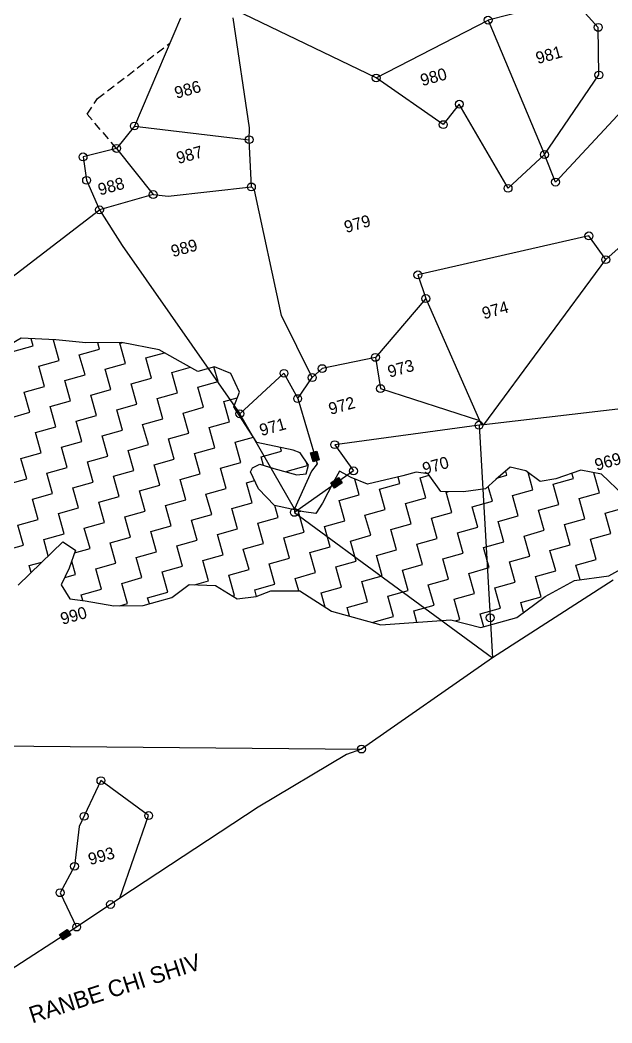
# Model space of a CAD drawing. Header units: metres. Extents: x 302356 to 305648, y 1939949 to 1943623.
# Drawn here: x 304775 to 305129, y 1940122 to 1940723 of the extents above; entities that cross this region are included whole.
import ezdxf

# ---------------------------------------------------------------- set-up
doc = ezdxf.new("R2010")
doc.units = ezdxf.units.M
doc.linetypes.add('DASHED', pattern=[0.75, 0.5, -0.25])
for name, color, linetype in [('LINE_FOOTPATH', 1, 'DASHED'), ('OFF', 1, 'Continuous'), ('POLY_HATCH', 12, 'Continuous'), ('POLY_PARCEL', 6, 'Continuous'), ('TEXT_MAPOUT', 7, 'Continuous'), ('TEXT_PARCEL', 7, 'Continuous'), ('V_BOUND_LINE', 7, 'Continuous')]:
    doc.layers.add(name, color=color, linetype=linetype)
doc.styles.add('TEXT_MAP', font='')
doc.styles.get('TEXT_MAP').set_extended_font_data('Kruti Dev 050')

msp = doc.modelspace()

# ---------------------------------------------------------------- hatches: boundary and pattern name
for points in [[(304949.95, 1940458.44), (304953.61, 1940459.53), (304952.03, 1940464.82), (304948.37, 1940463.73)], [(304967.22, 1940445.76), (304965.06, 1940448.92), (304960.5, 1940445.8), (304962.66, 1940442.64)], [(304804.83, 1940175.26), (304802.76, 1940178.47), (304798.12, 1940175.47), (304800.2, 1940172.26)]]:
    msp.add_hatch(color=256).paths.add_polyline_path(points)

# ---------------------------------------------------------------- linework, layer by layer
for points in [[(304952.03, 1940464.82), (304953.61, 1940459.53), (304949.95, 1940458.44), (304948.37, 1940463.73)], [(304960.5, 1940445.8), (304965.06, 1940448.92), (304967.22, 1940445.76), (304962.66, 1940442.64)], [(304798.12, 1940175.47), (304802.76, 1940178.47), (304804.83, 1940175.26), (304800.2, 1940172.26)]]:
    msp.add_lwpolyline(points, close=True)
for centre in [(305054.6, 1940722.83), (305120.55, 1940718.48), (304987.62, 1940688.19), (305120.93, 1940689.99), (305037.39, 1940672.52), (304842.92, 1940659.42), (305027.79, 1940660.26), (304832.3, 1940646), (304911.61, 1940651.24), (304812.21, 1940640.95), (305088.36, 1940642.32), (304814.35, 1940626.92), (304912.96, 1940622.95), (305066.55, 1940622.13), (305094.95, 1940625.84), (304854.18, 1940618.38), (304822.06, 1940609.23), (305114.96, 1940593.63), (305125.03, 1940579.43), (305012.62, 1940570.29), (305017.37, 1940556.13), (304987.19, 1940520.91), (304955.33, 1940514.18), (304932.47, 1940511.36), (304949.38, 1940508.83), (304990.23, 1940502.21), (304940.67, 1940496.21), (304906.03, 1940487.16), (305049.19, 1940480.28), (304962.82, 1940468.64), (304974.07, 1940452.95), (304938.7, 1940428.1), (305055.85, 1940365.02), (304978.84, 1940286.41), (304822.93, 1940267.49), (304812.83, 1940246.12), (304851.47, 1940246.57), (304807.11, 1940216.19), (304798.47, 1940200.4), (304828.65, 1940193.36), (304808.39, 1940179.84)]:
    msp.add_circle(centre, 2.36)
at = {"layer": 'LINE_FOOTPATH', "ltscale": 10}
for p, q in [((304820.92, 1940675.85), (304864.18, 1940709.12)), ((304814.67, 1940666.6), (304820.92, 1940675.85)), ((304832.3, 1940646), (304814.67, 1940666.6))]:
    msp.add_line(p, q, dxfattribs=at)
at = {"layer": 'OFF'}
msp.add_line((304750.42, 1940554.37), (304822.06, 1940609.23), dxfattribs=at)
at = {"layer": 'POLY_HATCH'}
for p, q in [((304775.22, 1940532.33), (304762.71, 1940524.93)), ((304795.91, 1940531.35), (304775.22, 1940532.33)), ((304813.9, 1940529.6), (304795.91, 1940531.35)), ((304835.24, 1940529.77), (304813.9, 1940529.6)), ((304857.84, 1940525.45), (304835.24, 1940529.77)), ((304870.53, 1940518.34), (304857.84, 1940525.45)), ((304880.92, 1940512.52), (304870.53, 1940518.34)), ((304890.83, 1940515.3), (304880.92, 1940512.52)), ((304900.71, 1940511.29), (304890.83, 1940515.3)), ((304905.79, 1940500.1), (304900.71, 1940511.29)), ((304902.41, 1940491.39), (304905.79, 1940500.1)), ((304909.29, 1940480.71), (304902.41, 1940491.39)), ((304916.18, 1940470.03), (304909.29, 1940480.71)), ((304937.89, 1940465.45), (304916.18, 1940470.03)), ((304942.25, 1940463.76), (304937.89, 1940465.45)), ((304947.22, 1940456.42), (304942.25, 1940463.76)), ((304913.66, 1940454.76), (304917.92, 1940456.93)), ((304917.92, 1940456.93), (304926.39, 1940454.46)), ((304945.78, 1940451.17), (304947.22, 1940456.42)), ((304912.37, 1940452.46), (304913.66, 1940454.76)), ((304917.2, 1940442.17), (304912.37, 1940452.46)), ((304926.39, 1940454.46), (304940.12, 1940450.55)), ((304940.12, 1940450.55), (304945.78, 1940451.17)), ((304965.72, 1940452.88), (304961.83, 1940445.97)), ((304972.64, 1940449.01), (304965.72, 1940452.88)), ((305003.5, 1940449.91), (304982.52, 1940444.99)), ((305011.61, 1940452.19), (305003.5, 1940449.91)), ((305018.67, 1940451.26), (305011.61, 1940452.19)), ((305026.27, 1940440.51), (305018.67, 1940451.26)), ((305067.87, 1940455.11), (305059.22, 1940447.82)), ((305077.24, 1940452.89), (305067.87, 1940455.11)), ((305085.82, 1940446.56), (305077.24, 1940452.89)), ((305110.16, 1940453.4), (305095.09, 1940448.19)), ((305122.49, 1940451.04), (305110.16, 1940453.4)), ((305135.79, 1940438.28), (305122.49, 1940451.04)), ((304961.83, 1940445.97), (304955.59, 1940433.55)), ((304982.52, 1940444.99), (304972.64, 1940449.01)), ((305059.22, 1940447.82), (305053.02, 1940442.2)), ((305095.09, 1940448.19), (305085.82, 1940446.56)), ((304926.79, 1940432.25), (304917.2, 1940442.17)), ((305039.9, 1940440.46), (305026.27, 1940440.51)), ((305053.02, 1940442.2), (305039.9, 1940440.46)), ((304944.38, 1940428.46), (304926.79, 1940432.25)), ((304955.59, 1940433.55), (304951.45, 1940427.53)), ((304951.45, 1940427.53), (304944.38, 1940428.46)), ((304787.07, 1940397.99), (304800.11, 1940410.39)), ((304800.11, 1940410.39), (304807.77, 1940405.55)), ((304807.77, 1940405.55), (304803.99, 1940394.79)), ((304773.37, 1940384.44), (304787.07, 1940397.99)), ((305126.93, 1940390.18), (305141.24, 1940398.08)), ((304803.99, 1940394.79), (304799.05, 1940384.67)), ((305106.35, 1940387.31), (305126.93, 1940390.18)), ((304799.05, 1940384.67), (304804.28, 1940376.43)), ((304865.35, 1940377.09), (304875.8, 1940384.87)), ((304875.8, 1940384.87), (304891.48, 1940384.42)), ((304891.48, 1940384.42), (304904.42, 1940376.41)), ((305088.78, 1940377.72), (305106.35, 1940387.31)), ((304915.74, 1940377.65), (304924.5, 1940381.08)), ((304924.5, 1940381.08), (304941.99, 1940381.14)), ((304941.99, 1940381.14), (304960.95, 1940369)), ((304804.28, 1940376.43), (304813.4, 1940375.11)), ((304813.4, 1940375.11), (304830.74, 1940372.22)), ((304830.74, 1940372.22), (304848.23, 1940372.28)), ((304848.23, 1940372.28), (304865.35, 1940377.09)), ((304904.42, 1940376.41), (304915.74, 1940377.65)), ((305071.87, 1940365.22), (305088.78, 1940377.72)), ((304960.95, 1940369), (304990.48, 1940360.79)), ((304990.48, 1940360.79), (305032.4, 1940363.83)), ((305032.4, 1940363.83), (305050.25, 1940359.14)), ((305050.25, 1940359.14), (305071.87, 1940365.22))]:
    msp.add_line(p, q, dxfattribs=at)
at = {"layer": 'POLY_HATCH', "linetype": 'Continuous'}
for p, q in [((304782.31, 1940527.83), (304781.13, 1940532.05)), ((304794.44, 1940531.24), (304794.98, 1940531.39)), ((304797.85, 1940519.1), (304794.44, 1940531.24)), ((304822.12, 1940525.92), (304821.07, 1940529.66)), ((304834.26, 1940529.33), (304835.61, 1940529.7)), ((304837.66, 1940517.19), (304834.26, 1940529.33)), ((304770.17, 1940524.42), (304782.31, 1940527.83)), ((304809.99, 1940522.51), (304822.12, 1940525.92)), ((304813.39, 1940510.38), (304809.99, 1940522.51)), ((304849.8, 1940520.6), (304860.92, 1940523.72)), ((304785.72, 1940515.7), (304797.85, 1940519.1)), ((304825.53, 1940513.78), (304837.66, 1940517.19)), ((304853.21, 1940508.46), (304849.8, 1940520.6)), ((304789.12, 1940503.56), (304785.72, 1940515.7)), ((304801.26, 1940506.97), (304813.39, 1940510.38)), ((304828.94, 1940501.65), (304825.53, 1940513.78)), ((304865.34, 1940511.87), (304876.49, 1940515)), ((304868.75, 1940499.74), (304865.34, 1940511.87)), ((304893.02, 1940506.55), (304890.58, 1940515.23)), ((304804.67, 1940494.83), (304801.26, 1940506.97)), ((304841.07, 1940505.06), (304853.21, 1940508.46)), ((304844.48, 1940492.92), (304841.07, 1940505.06)), ((304880.88, 1940503.14), (304893.02, 1940506.55)), ((304776.99, 1940500.15), (304789.12, 1940503.56)), ((304780.4, 1940488.02), (304776.99, 1940500.15)), ((304816.8, 1940498.24), (304828.94, 1940501.65)), ((304820.21, 1940486.11), (304816.8, 1940498.24)), ((304856.61, 1940496.33), (304868.75, 1940499.74)), ((304884.29, 1940491.01), (304880.88, 1940503.14)), ((304792.53, 1940491.43), (304804.67, 1940494.83)), ((304832.34, 1940489.51), (304844.48, 1940492.92)), ((304860.02, 1940484.19), (304856.61, 1940496.33)), ((304896.43, 1940494.42), (304904.46, 1940496.67)), ((304899.83, 1940482.28), (304896.43, 1940494.42)), ((304768.26, 1940484.61), (304780.4, 1940488.02)), ((304795.94, 1940479.29), (304792.53, 1940491.43)), ((304808.07, 1940482.7), (304820.21, 1940486.11)), ((304835.75, 1940477.38), (304832.34, 1940489.51)), ((304872.16, 1940487.6), (304884.29, 1940491.01)), ((304875.56, 1940475.47), (304872.16, 1940487.6)), ((304811.48, 1940470.56), (304808.07, 1940482.7)), ((304847.89, 1940480.79), (304860.02, 1940484.19)), ((304851.29, 1940468.65), (304847.89, 1940480.79)), ((304887.7, 1940478.87), (304899.83, 1940482.28)), ((304783.8, 1940475.88), (304795.94, 1940479.29)), ((304787.21, 1940463.75), (304783.8, 1940475.88)), ((304823.62, 1940473.97), (304835.75, 1940477.38)), ((304827.02, 1940461.84), (304823.62, 1940473.97)), ((304863.43, 1940472.06), (304875.56, 1940475.47)), ((304891.11, 1940466.74), (304887.7, 1940478.87)), ((304799.35, 1940467.16), (304811.48, 1940470.56)), ((304839.16, 1940465.24), (304851.29, 1940468.65)), ((304866.84, 1940459.92), (304863.43, 1940472.06)), ((304903.24, 1940470.15), (304914.13, 1940473.21)), ((304906.65, 1940458.01), (304903.24, 1940470.15)), ((304775.08, 1940460.34), (304787.21, 1940463.75)), ((304802.75, 1940455.02), (304799.35, 1940467.16)), ((304842.57, 1940453.11), (304839.16, 1940465.24)), ((304878.97, 1940463.33), (304891.11, 1940466.74)), ((304882.38, 1940451.2), (304878.97, 1940463.33)), ((304918.78, 1940461.42), (304930.92, 1940464.83)), ((304930.92, 1940464.83), (304930.29, 1940467.05)), ((304778.49, 1940448.21), (304775.08, 1940460.34)), ((304814.89, 1940458.43), (304827.02, 1940461.84)), ((304818.3, 1940446.29), (304814.89, 1940458.43)), ((304854.7, 1940456.52), (304866.84, 1940459.92)), ((304858.11, 1940444.38), (304854.7, 1940456.52)), ((304894.51, 1940454.61), (304906.65, 1940458.01)), ((304920.23, 1940456.25), (304918.78, 1940461.42)), ((304934.32, 1940452.69), (304946.46, 1940456.1)), ((304946.46, 1940456.1), (304945.76, 1940458.58)), ((304790.62, 1940451.61), (304802.75, 1940455.02)), ((304794.03, 1940439.48), (304790.62, 1940451.61)), ((304830.43, 1940449.7), (304842.57, 1940453.11)), ((304870.24, 1940447.79), (304882.38, 1940451.2)), ((304897.92, 1940442.47), (304894.51, 1940454.61)), ((304934.48, 1940452.16), (304934.32, 1940452.69)), ((305013.95, 1940448.87), (305019.3, 1940450.37)), ((305060.41, 1940448.82), (305065.9, 1940450.36)), ((305065.9, 1940450.36), (305065.2, 1940452.85)), ((305081.44, 1940441.64), (305078.55, 1940451.92)), ((305105.71, 1940448.45), (305104.83, 1940451.56)), ((305117.84, 1940451.86), (305117.98, 1940451.9)), ((305121.25, 1940439.73), (305117.84, 1940451.86)), ((304766.35, 1940444.8), (304778.49, 1940448.21)), ((304806.16, 1940442.89), (304818.3, 1940446.29)), ((304833.84, 1940437.57), (304830.43, 1940449.7)), ((304845.97, 1940440.97), (304858.11, 1940444.38)), ((304873.65, 1940435.66), (304870.24, 1940447.79)), ((304910.06, 1940445.88), (304914.83, 1940447.22)), ((304913.46, 1940433.74), (304910.06, 1940445.88)), ((304977.54, 1940438.65), (304974.89, 1940448.09)), ((304989.68, 1940442.05), (305001.81, 1940445.46)), ((305001.81, 1940445.46), (305000.75, 1940449.26)), ((305017.36, 1940436.73), (305013.95, 1940448.87)), ((305093.57, 1940445.04), (305105.71, 1940448.45)), ((305096.98, 1940432.91), (305093.57, 1940445.04)), ((304781.89, 1940436.07), (304794.03, 1940439.48)), ((304809.57, 1940430.75), (304806.16, 1940442.89)), ((304849.38, 1940428.84), (304845.97, 1940440.97)), ((304885.79, 1940439.06), (304897.92, 1940442.47)), ((304889.19, 1940426.93), (304885.79, 1940439.06)), ((304965.41, 1940435.24), (304977.54, 1940438.65)), ((304993.09, 1940429.92), (304989.68, 1940442.05)), ((305029.49, 1940440.14), (305030.75, 1940440.5)), ((305032.9, 1940428.01), (305029.49, 1940440.14)), ((305057.17, 1940434.82), (305054.67, 1940443.7)), ((305069.3, 1940438.23), (305081.44, 1940441.64)), ((305072.71, 1940426.1), (305069.3, 1940438.23)), ((305109.11, 1940436.32), (305121.25, 1940439.73)), ((304785.3, 1940423.94), (304781.89, 1940436.07)), ((304821.7, 1940434.16), (304833.84, 1940437.57)), ((304825.11, 1940422.03), (304821.7, 1940434.16)), ((304861.52, 1940432.25), (304873.65, 1940435.66)), ((304864.92, 1940420.11), (304861.52, 1940432.25)), ((304901.33, 1940430.34), (304913.46, 1940433.74)), ((304929.01, 1940425.02), (304926.99, 1940432.21)), ((304968.82, 1940423.1), (304965.41, 1940435.24)), ((305005.22, 1940433.33), (305017.36, 1940436.73)), ((305008.63, 1940421.19), (305005.22, 1940433.33)), ((305045.03, 1940431.41), (305057.17, 1940434.82)), ((305084.85, 1940429.5), (305096.98, 1940432.91)), ((305112.52, 1940424.18), (305109.11, 1940436.32)), ((304797.44, 1940427.34), (304809.57, 1940430.75)), ((304800.84, 1940415.21), (304797.44, 1940427.34)), ((304837.25, 1940425.43), (304849.38, 1940428.84)), ((304877.06, 1940423.52), (304889.19, 1940426.93)), ((304904.74, 1940418.2), (304901.33, 1940430.34)), ((304941.14, 1940428.42), (304942.62, 1940428.84)), ((304944.55, 1940416.29), (304941.14, 1940428.42)), ((304980.95, 1940426.51), (304993.09, 1940429.92)), ((304984.36, 1940414.38), (304980.95, 1940426.51)), ((305020.76, 1940424.6), (305032.9, 1940428.01)), ((305048.44, 1940419.28), (305045.03, 1940431.41)), ((305060.58, 1940422.69), (305072.71, 1940426.1)), ((305088.25, 1940417.37), (305084.85, 1940429.5)), ((305124.66, 1940427.59), (305136.79, 1940431)), ((305128.06, 1940415.46), (305124.66, 1940427.59)), ((304773.17, 1940420.53), (304785.3, 1940423.94)), ((304776.57, 1940408.39), (304773.17, 1940420.53)), ((304812.98, 1940418.62), (304825.11, 1940422.03)), ((304840.65, 1940413.3), (304837.25, 1940425.43)), ((304852.79, 1940416.71), (304864.92, 1940420.11)), ((304880.47, 1940411.39), (304877.06, 1940423.52)), ((304916.87, 1940421.61), (304929.01, 1940425.02)), ((304920.28, 1940409.47), (304916.87, 1940421.61)), ((304956.68, 1940419.7), (304968.82, 1940423.1)), ((304996.49, 1940417.78), (305008.63, 1940421.19)), ((305024.17, 1940412.46), (305020.76, 1940424.6)), ((305063.98, 1940410.55), (305060.58, 1940422.69)), ((305100.39, 1940420.78), (305112.52, 1940424.18)), ((305103.79, 1940408.64), (305100.39, 1940420.78)), ((304788.71, 1940411.8), (304800.84, 1940415.21)), ((304816.39, 1940406.48), (304812.98, 1940418.62)), ((304856.2, 1940404.57), (304852.79, 1940416.71)), ((304892.6, 1940414.79), (304904.74, 1940418.2)), ((304896.01, 1940402.66), (304892.6, 1940414.79)), ((304932.41, 1940412.88), (304944.55, 1940416.29)), ((304960.09, 1940407.56), (304956.68, 1940419.7)), ((304972.22, 1940410.97), (304984.36, 1940414.38)), ((304999.9, 1940405.65), (304996.49, 1940417.78)), ((305036.31, 1940415.87), (305048.44, 1940419.28)), ((305039.71, 1940403.74), (305036.31, 1940415.87)), ((305076.12, 1940413.96), (305088.25, 1940417.37)), ((305079.53, 1940401.83), (305076.12, 1940413.96)), ((305115.93, 1940412.05), (305128.06, 1940415.46)), ((304764.44, 1940404.99), (304776.57, 1940408.39)), ((304791.42, 1940402.13), (304788.71, 1940411.8)), ((304828.52, 1940409.89), (304840.65, 1940413.3)), ((304831.93, 1940397.76), (304828.52, 1940409.89)), ((304868.33, 1940407.98), (304880.47, 1940411.39)), ((304871.74, 1940395.84), (304868.33, 1940407.98)), ((304908.14, 1940406.07), (304920.28, 1940409.47)), ((304935.82, 1940400.75), (304932.41, 1940412.88)), ((304975.63, 1940398.83), (304972.22, 1940410.97)), ((305012.04, 1940409.06), (305024.17, 1940412.46)), ((305015.44, 1940396.92), (305012.04, 1940409.06)), ((305051.85, 1940407.15), (305063.98, 1940410.55)), ((305091.66, 1940405.23), (305103.79, 1940408.64)), ((305119.34, 1940399.91), (305115.93, 1940412.05)), ((304807.19, 1940403.9), (304816.39, 1940406.48)), ((304844.06, 1940401.16), (304856.2, 1940404.57)), ((304883.87, 1940399.25), (304896.01, 1940402.66)), ((304911.55, 1940393.93), (304908.14, 1940406.07)), ((304947.96, 1940404.15), (304960.09, 1940407.56)), ((304951.36, 1940392.02), (304947.96, 1940404.15)), ((304987.77, 1940402.24), (304999.9, 1940405.65)), ((304991.17, 1940390.11), (304987.77, 1940402.24)), ((305027.58, 1940400.33), (305039.71, 1940403.74)), ((305055.26, 1940395.01), (305051.85, 1940407.15)), ((305095.07, 1940393.1), (305091.66, 1940405.23)), ((304779.98, 1940396.26), (304787.46, 1940398.36)), ((304781.14, 1940392.13), (304779.98, 1940396.26)), ((304807.66, 1940390.94), (304805.43, 1940398.88)), ((304819.79, 1940394.35), (304831.93, 1940397.76)), ((304847.47, 1940389.03), (304844.06, 1940401.16)), ((304887.28, 1940387.12), (304883.87, 1940399.25)), ((304923.69, 1940397.34), (304935.82, 1940400.75)), ((304927.09, 1940385.2), (304923.69, 1940397.34)), ((304963.5, 1940395.43), (304975.63, 1940398.83)), ((305003.31, 1940393.51), (305015.44, 1940396.92)), ((305030.99, 1940388.2), (305027.58, 1940400.33)), ((305067.39, 1940398.42), (305079.53, 1940401.83)), ((305070.8, 1940386.28), (305067.39, 1940398.42)), ((305107.2, 1940396.51), (305119.34, 1940399.91)), ((305109.65, 1940387.77), (305107.2, 1940396.51)), ((304801.23, 1940389.14), (304807.66, 1940390.94)), ((304823.2, 1940382.21), (304819.79, 1940394.35)), ((304859.6, 1940392.44), (304871.74, 1940395.84)), ((304863.01, 1940380.3), (304859.6, 1940392.44)), ((304899.42, 1940390.52), (304911.55, 1940393.93)), ((304902.82, 1940378.39), (304899.42, 1940390.52)), ((304939.23, 1940388.61), (304951.36, 1940392.02)), ((304966.91, 1940383.29), (304963.5, 1940395.43)), ((304979.04, 1940386.7), (304991.17, 1940390.11)), ((305006.72, 1940381.38), (305003.31, 1940393.51)), ((305043.12, 1940391.6), (305055.26, 1940395.01)), ((305046.53, 1940379.47), (305043.12, 1940391.6)), ((305082.93, 1940389.69), (305095.07, 1940393.1)), ((304835.33, 1940385.62), (304847.47, 1940389.03)), ((304838.74, 1940373.49), (304835.33, 1940385.62)), ((304878.97, 1940384.78), (304887.28, 1940387.12)), ((304914.96, 1940381.8), (304927.09, 1940385.2)), ((304941.33, 1940381.14), (304939.23, 1940388.61)), ((304982.45, 1940374.57), (304979.04, 1940386.7)), ((305018.85, 1940384.79), (305030.99, 1940388.2)), ((305022.26, 1940372.65), (305018.85, 1940384.79)), ((305058.66, 1940382.88), (305070.8, 1940386.28)), ((305086.34, 1940377.56), (305082.93, 1940389.69)), ((304811.07, 1940378.81), (304823.2, 1940382.21)), ((304812.05, 1940375.31), (304811.07, 1940378.81)), ((304850.88, 1940376.89), (304863.01, 1940380.3)), ((304901.73, 1940378.08), (304902.82, 1940378.39)), ((304916.08, 1940377.79), (304914.96, 1940381.8)), ((304954.77, 1940379.88), (304966.91, 1940383.29)), ((304957.14, 1940371.44), (304954.77, 1940379.88)), ((304994.58, 1940377.97), (305006.72, 1940381.38)), ((304997.99, 1940365.84), (304994.58, 1940377.97)), ((305034.39, 1940376.06), (305046.53, 1940379.47)), ((305062.07, 1940370.74), (305058.66, 1940382.88)), ((304834.27, 1940372.23), (304838.74, 1940373.49)), ((304851.89, 1940373.3), (304850.88, 1940376.89)), ((304970.31, 1940371.16), (304982.45, 1940374.57)), ((305010.12, 1940369.25), (305022.26, 1940372.65)), ((305037.8, 1940363.93), (305034.39, 1940376.06)), ((305074.21, 1940374.15), (305086.34, 1940377.56)), ((305075.88, 1940368.18), (305074.21, 1940374.15)), ((304971.76, 1940365.99), (304970.31, 1940371.16)), ((304985.85, 1940362.43), (304997.99, 1940365.84)), ((305012.06, 1940362.36), (305010.12, 1940369.25)), ((305049.94, 1940367.33), (305062.07, 1940370.74)), ((305052.09, 1940359.66), (305049.94, 1940367.33)), ((304985.96, 1940362.05), (304985.85, 1940362.43)), ((305035.02, 1940363.15), (305037.8, 1940363.93))]:
    msp.add_line(p, q, dxfattribs=at)
at = {"layer": 'POLY_PARCEL'}
for p, q in [((305104.84, 1940735.75), (305054.6, 1940722.83)), ((305120.55, 1940718.48), (305104.84, 1940735.75)), ((304987.62, 1940688.19), (304903.12, 1940728.99)), ((304870.54, 1940723.99), (304842.92, 1940659.42)), ((304911.76, 1940658.36), (304902.13, 1940724.14)), ((304987.62, 1940688.19), (305054.6, 1940722.83)), ((305054.6, 1940722.83), (305088.36, 1940642.32)), ((305120.93, 1940689.99), (305120.55, 1940718.48)), ((305027.79, 1940660.26), (304987.62, 1940688.19)), ((305088.36, 1940642.32), (305120.93, 1940689.99)), ((305037.39, 1940672.52), (305027.79, 1940660.26)), ((305066.55, 1940622.13), (305037.39, 1940672.52)), ((305140.09, 1940674.38), (305094.95, 1940625.84)), ((304842.92, 1940659.42), (304832.3, 1940646)), ((304842.92, 1940659.42), (304911.61, 1940651.24)), ((304911.61, 1940651.24), (304911.76, 1940658.36)), ((304912.96, 1940622.95), (304911.61, 1940651.24)), ((304832.3, 1940646), (304812.21, 1940640.95)), ((304832.3, 1940646), (304854.18, 1940618.38)), ((305088.36, 1940642.32), (305066.55, 1940622.13)), ((305094.95, 1940625.84), (305088.36, 1940642.32)), ((304812.21, 1940640.95), (304814.35, 1940626.92)), ((304814.35, 1940626.92), (304822.06, 1940609.23)), ((304854.18, 1940618.38), (304822.06, 1940609.23)), ((304854.18, 1940618.38), (304863.19, 1940617.49)), ((304863.19, 1940617.49), (304912.96, 1940622.95)), ((304914.8, 1940620.98), (304912.96, 1940622.95)), ((304930.96, 1940546.02), (304914.8, 1940620.98)), ((304822.06, 1940609.23), (304835.69, 1940587.87)), ((305114.96, 1940593.63), (305012.62, 1940570.29)), ((305125.03, 1940579.43), (305114.96, 1940593.63)), ((304835.69, 1940587.87), (304906.03, 1940487.16)), ((305125.03, 1940579.43), (305132.46, 1940586.1)), ((305052.15, 1940480.62), (305125.03, 1940579.43)), ((305012.62, 1940570.29), (305017.37, 1940556.13)), ((305017.37, 1940556.13), (304987.19, 1940520.91)), ((305017.37, 1940556.13), (305049.57, 1940483.07)), ((304949.38, 1940508.83), (304930.96, 1940546.02)), ((304987.19, 1940520.91), (304955.33, 1940514.18)), ((304987.19, 1940520.91), (304990.23, 1940502.21)), ((304906.03, 1940487.16), (304932.47, 1940511.36)), ((304932.47, 1940511.36), (304940.67, 1940496.21)), ((304955.33, 1940514.18), (304949.38, 1940508.83)), ((304940.67, 1940496.21), (304949.38, 1940508.83)), ((304990.23, 1940502.21), (305049.57, 1940483.07)), ((304940.67, 1940496.21), (304952.31, 1940457.2)), ((304938.74, 1940430.31), (304906.03, 1940487.16)), ((305147.59, 1940491.64), (305052.15, 1940480.62)), ((305049.19, 1940480.28), (304962.82, 1940468.64)), ((305050.72, 1940480.46), (305049.19, 1940480.28)), ((305049.19, 1940480.28), (305057.23, 1940341.1)), ((305049.57, 1940483.07), (305050.72, 1940480.46)), ((305052.15, 1940480.62), (305050.72, 1940480.46)), ((304962.82, 1940468.64), (304974.07, 1940452.95)), ((304952.31, 1940457.2), (304948.95, 1940452.83)), ((304974.07, 1940452.95), (304938.7, 1940428.1)), ((304948.95, 1940452.83), (304938.74, 1940430.31)), ((304938.74, 1940430.31), (304938.7, 1940428.1)), ((304938.7, 1940428.1), (305057.23, 1940341.1)), ((304690.92, 1940289.07), (304978.84, 1940286.41)), ((304822.93, 1940267.49), (304809.99, 1940240.11)), ((304851.47, 1940246.57), (304822.93, 1940267.49)), ((304834.28, 1940197.12), (304851.47, 1940246.57)), ((304809.99, 1940240.11), (304807.11, 1940216.19)), ((304807.11, 1940216.19), (304798.47, 1940200.4)), ((304798.47, 1940200.4), (304808.39, 1940179.84))]:
    msp.add_line(p, q, dxfattribs=at)
at = {"layer": 'V_BOUND_LINE'}
for p, q in [((305129.39, 1940387.6), (305057.23, 1940341.1)), ((305057.23, 1940341.1), (304978.84, 1940286.41)), ((304969.87, 1940283.11), (304916.93, 1940251.62)), ((304978.84, 1940286.41), (304969.87, 1940283.11)), ((304916.93, 1940251.62), (304834.28, 1940197.12)), ((304834.28, 1940197.12), (304808.39, 1940179.84)), ((304808.39, 1940179.84), (304764.63, 1940151.5))]:
    msp.add_line(p, q, dxfattribs=at)

# ---------------------------------------------------------------- texts
at = {"layer": 'TEXT_MAPOUT'}
msp.add_text('RANBE CHI SHIV', height=9.9245, rotation=17.80383, dxfattribs=at).set_placement((304781.8, 1940122.09))
at = {"layer": 'TEXT_PARCEL', "style": 'TEXT_MAP'}
for s, p in [('981', (305084.29, 1940696.46)), ('980', (305015.24, 1940683.23)), ('986', (304868.09, 1940675.71)), ('987', (304869.2, 1940636.63)), ('988', (304822.3, 1940617.78)), ('979', (304969.62, 1940595.32)), ('989', (304865.99, 1940580.81)), ('974', (305052.12, 1940543.65)), ('973', (304995.64, 1940508.72)), ('972', (304960.31, 1940486.46)), ('971', (304918.94, 1940473.73)), ('969', (305119.57, 1940452.96)), ('970', (305016.44, 1940450.64)), ('990', (304799.84, 1940360.74)), ('993', (304816.44, 1940216.84))]:
    msp.add_text(s, height=7.146, rotation=15.68529, dxfattribs=at).set_placement(p)

doc.saveas('drawing.dxf')
